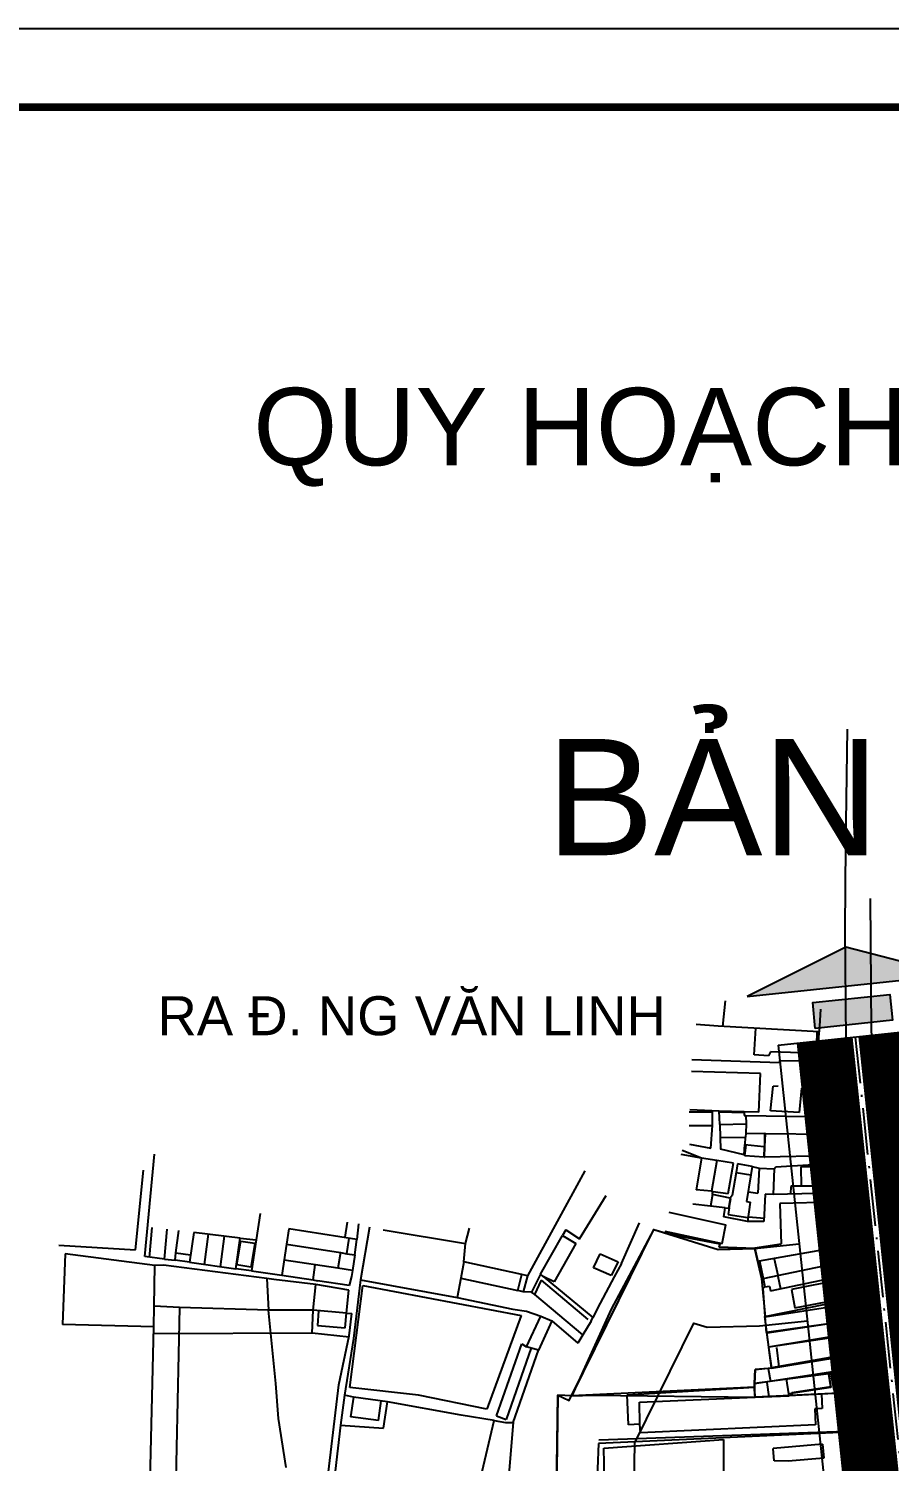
# Model space of a CAD drawing. Header units: millimetres. Extents: x 598301 to 599985, y 1183033 to 1185188.
# Drawn here: x 598640.1 to 598862.4, y 1184818 to 1185187.9 of the extents above; entities that cross this region are included whole.
import ezdxf
from ezdxf.enums import TextEntityAlignment as Align

# ---------------------------------------------------------------- set-up
doc = ezdxf.new("R2010")
doc.units = ezdxf.units.MM
doc.linetypes.add('ACAD_ISO10W100', pattern=[18.5, 12, -3, 0.5, -3])
for name, color, linetype in [('0-duong', 132, 'Continuous'), ('0-he', 5, 'Continuous'), ('CXCL', 102, 'Continuous'), ('h-duong', 7, 'Continuous'), ('NENBINHHUNG', 253, 'Continuous'), ('NENPHONGPHU', 253, 'Continuous'), ('NENPPHU', 8, 'Continuous'), ('RANH', 7, 'Continuous'), ('TEXT', 7, 'Continuous'), ('TIM', 1, 'ACAD_ISO10W100')]:
    doc.layers.add(name, color=color, linetype=linetype)
doc.styles.add('TXT', font='VHELVEN.TTF')
doc.styles.add('VHEL-B', font='VHELVEB.TTF', dxfattribs={"height": 4.5})

# ---------------------------------------------------------------- blocks, each defined once
blk = doc.blocks.new('MUITEN')
at = {"layer": '0-duong'}
h = blk.add_hatch(color=256, dxfattribs=at)
h.paths.add_polyline_path([(-5279.6, 2171.6), (-5364.5, 2161.8), (-5209.2, 2123.3)])
h.paths.add_polyline_path([(-5318.3, 2140), (-5323.2, 2120.6), (-5264.9, 2106.2), (-5260.1, 2125.6)])
blk.add_line((-5354.7, 2118.1), (-5238.2, 2089.3), dxfattribs=at)
at = {"layer": '0-duong', "flags": 128}
blk.add_lwpolyline([(-5364.5, 2161.8), (-5209.2, 2123.3), (-5279.6, 2171.6), (-5364.5, 2161.8)], dxfattribs=at)
blk.add_lwpolyline([(-5323.2, 2120.6), (-5318.3, 2140), (-5260.1, 2125.6), (-5264.9, 2106.2)], close=True, dxfattribs=at)
blk = doc.blocks.new('nen')
at = {"layer": 'NENPHONGPHU', "linetype": 'Continuous'}
for p, q in [((134.71, 441.08), (155.89, 483.99)), ((155.89, 483.99), (160.27, 482.69)), ((160.27, 482.69), (172.96, 480.32)), ((172.96, 480.32), (172.69, 479.45)), ((172.69, 479.45), (181.91, 479.07)), ((181.91, 479.07), (183.74, 471.37)), ((183.74, 471.37), (184.68, 461.43)), ((184.68, 461.43), (204.65, 464.52)), ((204.65, 464.52), (205.28, 460.24)), ((185.02, 457.39), (184.68, 461.43)), ((205.28, 460.24), (185.02, 457.39)), ((205.28, 460.14), (205.27, 460.14)), ((205.27, 460.14), (205.28, 460.14)), ((205.28, 460.24), (205.28, 460.13)), ((205.28, 460.13), (205.28, 460.14)), ((205.28, 460.14), (206.88, 451.52)), ((185.02, 457.39), (185.51, 453.61)), ((205.87, 456.95), (185.51, 453.61)), ((185.51, 453.61), (186.27, 448.2)), ((186.27, 448.2), (206.88, 451.52)), ((207.71, 447.51), (206.88, 451.52)), ((214.67, 446.34), (213.75, 452.65)), ((182.07, 447.82), (181.9, 444.16)), ((204.38, 447.55), (181.9, 444.16)), ((185.48, 448.07), (182.07, 447.82)), ((186.27, 448.2), (185.48, 448.07)), ((185.48, 448.07), (186.02, 444.78)), ((204.38, 447.55), (186.02, 444.78)), ((203.79, 451.03), (203.81, 451.03)), ((203.81, 451.03), (204.38, 447.55)), ((204.38, 447.55), (204.53, 446.94)), ((207.71, 447.51), (210.53, 447.97)), ((210.53, 447.97), (211.4, 442.09)), ((181.9, 444.16), (181.94, 443.25)), ((190.77, 441.56), (190.16, 445.39)), ((201.07, 446.98), (201.65, 443.22)), ((201.66, 446.92), (202.48, 442.45)), ((207.71, 447.51), (204.53, 446.94)), ((208.27, 442.86), (207.71, 447.51)), ((219.29, 406.44), (214.67, 446.34)), ((131.17, 441.23), (130.45, 392.31)), ((134.71, 441.08), (131.17, 441.23)), ((181.94, 443.25), (134.71, 441.08)), ((149.01, 441.29), (181.94, 443.25)), ((149.36, 433.57), (149.01, 441.29)), ((152.19, 439.37), (182.01, 440.67)), ((182, 441.09), (181.94, 443.25)), ((182, 441.09), (182.01, 440.67)), ((182.01, 440.67), (190.86, 441.03)), ((201.65, 443.22), (190.77, 441.56)), ((190.86, 441.03), (190.77, 441.56)), ((199.22, 441.48), (190.86, 441.03)), ((207.25, 441.87), (199.22, 441.48)), ((199.22, 441.48), (199.43, 437.73)), ((202.48, 442.45), (208.27, 442.86)), ((211.4, 442.09), (207.25, 441.87)), ((207.25, 441.87), (207.85, 431.77)), ((152.34, 433.71), (152.19, 439.37)), ((199.43, 437.73), (197.48, 437.68)), ((197.48, 437.68), (197.69, 433.57)), ((152.34, 433.71), (149.36, 433.57)), ((152.44, 431.47), (152.34, 433.71)), ((197.69, 433.57), (152.44, 431.47)), ((207.85, 431.77), (141.64, 428.73)), ((143.01, 427.53), (173.92, 429.79)), ((173.92, 429.79), (173.88, 416.13)), ((207.85, 431.77), (209.69, 414.63)), ((141.64, 428.73), (140.04, 391.73)), ((143.77, 390.9), (143.01, 427.53)), ((199.51, 428.57), (186.73, 427.42)), ((187.01, 424.27), (186.73, 427.42)), ((199.51, 428.57), (199.83, 424.96)), ((190.6, 424.13), (187.01, 424.27)), ((199.83, 424.96), (190.6, 424.13))]:
    blk.add_line(p, q, dxfattribs=at)

msp = doc.modelspace()

# ---------------------------------------------------------------- linework, layer by layer
at = {"layer": '0-duong'}
for p, q in [((598852.55, 1184927.46), (598877.5, 1184691.93)), ((598854.54, 1184927.67), (598879.49, 1184692.14)), ((598838.63, 1184925.99), (598866.84, 1184659.72))]:
    msp.add_line(p, q, dxfattribs=at)
at = {"layer": '0-he'}
for points in [[(598833.66, 1184925.46), (598861.83, 1184659.5), (598860.86, 1184604.9), (598816.25, 1184293.24), (598810.64, 1184289.3), (598675.56, 1184317.13), (598493.59, 1184355.23)], [(598776.06, 1184786.22), (598776.78, 1184835.14), (598779.69, 1184833.71), (598801.5, 1184877.9), (598818.11, 1184872.75), (598827.52, 1184872.98), (598839.09, 1184874.21)], [(598692.68, 1184559.72), (598708.22, 1184572.07), (598727.79, 1184627.02), (598747.83, 1184664.98), (598752.24, 1184672.98), (598763.52, 1184686.55), (598770.64, 1184683.46), (598800.16, 1184685.99), (598810.93, 1184713.78), (598826.78, 1184734.64), (598808.02, 1184748.9), (598793.53, 1184768.28), (598796.04, 1184784.54), (598796.6, 1184822.79), (598811.88, 1184853.74), (598815.32, 1184852.67), (598828.82, 1184853.01), (598841.19, 1184854.32)]]:
    msp.add_lwpolyline(points, dxfattribs=at)
at = {"layer": 'h-duong'}
for points, const_width in [([(598861.5, 1184928.41), (598889.86, 1184660.73), (598888.83, 1184602.66), (598798.48, 1183971.5)], 14), ([(598889.21, 1184628.01), (598889.88, 1184660.49), (598861.5, 1184928.41)], 12), ([(598845.59, 1184926.72), (598873.84, 1184660.02), (598872.85, 1184603.94), (598782.64, 1183973.77)], 14), ([(598873.35, 1184626.97), (598873.76, 1184660.76), (598845.59, 1184926.72)], 12)]:
    msp.add_lwpolyline(points, dxfattribs=dict(at, const_width=const_width))
at = {"layer": 'NENBINHHUNG', "linetype": 'Continuous', "lineweight": -3}
for p, q in [((598819.39, 1184930.32), (598820, 1184936.94)), ((598844.55, 1184934.78), (598844.23, 1184928.88)), ((598818.12, 1184930.42), (598812.46, 1184930.8)), ((598844.23, 1184928.88), (598818.12, 1184930.42)), ((598827.44, 1184923.01), (598827.89, 1184929.84)), ((598843.62, 1184928.94), (598843.47, 1184922.34)), ((598843.91, 1184921.31), (598844.23, 1184928.88)), ((598831.68, 1184923.79), (598831.18, 1184922.75)), ((598839.42, 1184923.46), (598831.68, 1184923.79)), ((598839.41, 1184922.55), (598839.42, 1184923.46)), ((598834.01, 1184920.92), (598811.31, 1184921.68)), ((598831.18, 1184922.75), (598827.44, 1184923.01)), ((598834.01, 1184921.48), (598834.01, 1184920.92)), ((598834.01, 1184921.48), (598843.91, 1184921.31)), ((598843.47, 1184922.34), (598839.41, 1184922.55)), ((598842.8, 1184921.02), (598842.34, 1184914.4)), ((598843.91, 1184921.31), (598849.38, 1184921.22)), ((598849.3, 1184907.49), (598849.38, 1184921.22)), ((598829.09, 1184918.18), (598811.22, 1184918.65)), ((598828.69, 1184908.14), (598829.09, 1184918.18)), ((598843.45, 1184918.94), (598843.31, 1184916.24)), ((598843.31, 1184916.24), (598847.48, 1184916.04)), ((598847.64, 1184918.68), (598843.45, 1184918.94)), ((598847.48, 1184916.04), (598847.64, 1184918.68)), ((598831.69, 1184908.52), (598832.36, 1184914.87)), ((598832.36, 1184914.87), (598833.6, 1184914.94)), ((598839.7, 1184914.37), (598839.05, 1184908.12)), ((598842.34, 1184914.4), (598839.7, 1184914.37)), ((598818.42, 1184908.4), (598810.79, 1184908.78)), ((598839.05, 1184908.12), (598831.69, 1184908.52)), ((598816.72, 1184908.21), (598810.65, 1184908.21)), ((598816.71, 1184904.78), (598816.72, 1184908.48)), ((598824.83, 1184908.01), (598818.39, 1184908.14)), ((598824.84, 1184908.3), (598818.42, 1184908.4)), ((598818.59, 1184905.02), (598818.42, 1184908.4)), ((598818.59, 1184905.02), (598825.39, 1184905.14)), ((598818.59, 1184905.02), (598818.62, 1184901.6)), ((598824.84, 1184908.3), (598824.83, 1184908.01)), ((598824.83, 1184908.01), (598824.85, 1184907.32)), ((598828.69, 1184908.14), (598824.84, 1184908.3)), ((598824.85, 1184907.32), (598825.32, 1184907.31)), ((598825.39, 1184905.14), (598825.26, 1184902.78)), ((598825.32, 1184907.31), (598846.19, 1184906.97)), ((598825.32, 1184907.31), (598825.39, 1184905.14)), ((598846.19, 1184906.97), (598846.21, 1184907.6)), ((598846.26, 1184902.34), (598846.19, 1184906.97)), ((598846.21, 1184907.6), (598849.3, 1184907.49)), ((598810.64, 1184904.74), (598816.71, 1184904.78)), ((598816.27, 1184898.92), (598816.71, 1184904.77)), ((598818.62, 1184901.6), (598825.21, 1184901.7)), ((598818.62, 1184901.6), (598818.72, 1184898.62)), ((598825.12, 1184901.7), (598824.99, 1184899.86)), ((598825.26, 1184902.78), (598825.21, 1184901.7)), ((598825.26, 1184902.78), (598830.15, 1184902.66)), ((598830.15, 1184902.66), (598830.07, 1184899.3)), ((598830.34, 1184902.62), (598830.15, 1184902.66)), ((598830.23, 1184899.29), (598830.34, 1184902.62)), ((598846.11, 1184902.38), (598830.34, 1184902.62)), ((598846.41, 1184896.94), (598846.26, 1184902.34)), ((598813.82, 1184896.28), (598808.88, 1184898.32)), ((598810.76, 1184899.89), (598816.27, 1184898.92)), ((598824.82, 1184897.2), (598818.72, 1184898.62)), ((598824.82, 1184897.19), (598824.99, 1184899.86)), ((598824.99, 1184899.86), (598829.93, 1184899.28)), ((598825.06, 1184896.92), (598825.36, 1184899.79)), ((598830.02, 1184896.53), (598830.07, 1184899.3)), ((598830.14, 1184896.57), (598830.23, 1184899.29)), ((598670.06, 1184870.92), (598672.58, 1184897.31)), ((598813.82, 1184896.28), (598808.57, 1184897.27)), ((598813.82, 1184896.28), (598812.43, 1184888.1)), ((598817.76, 1184895.67), (598813.82, 1184896.28)), ((598817.76, 1184895.67), (598816.39, 1184887.79)), ((598822.1, 1184894.98), (598817.76, 1184895.67)), ((598820.76, 1184887.18), (598822.1, 1184894.98)), ((598823.16, 1184894.81), (598822.79, 1184892.63)), ((598826.93, 1184894.15), (598823.16, 1184894.81)), ((598825.06, 1184896.92), (598824.82, 1184897.2)), ((598830.02, 1184896.53), (598825.06, 1184896.92)), ((598826.93, 1184894.15), (598826.62, 1184892.03)), ((598826.93, 1184894.15), (598828.74, 1184893.76)), ((598828.74, 1184893.76), (598828.36, 1184887.3)), ((598828.74, 1184893.76), (598832.63, 1184893.53)), ((598830.03, 1184896.53), (598830.14, 1184896.57)), ((598846.41, 1184896.94), (598830.14, 1184896.57)), ((598832.63, 1184893.53), (598833, 1184894.09)), ((598833, 1184894.09), (598846.97, 1184894.94)), ((598847.02, 1184894.04), (598839.51, 1184894.11)), ((598839.51, 1184894.11), (598839.59, 1184889.12)), ((598846.97, 1184894.94), (598847.02, 1184894.04)), ((598846.97, 1184894.94), (598847.19, 1184887.3)), ((598667.66, 1184872.6), (598669.7, 1184893.24)), ((598783.71, 1184893.06), (598768.92, 1184865.92)), ((598822.79, 1184892.63), (598821.78, 1184886.63)), ((598822.79, 1184892.63), (598826.62, 1184892.03)), ((598826.62, 1184892.03), (598825.46, 1184885.13)), ((598832.63, 1184893.53), (598832.31, 1184886.94)), ((598782.34, 1184875.52), (598789.19, 1184886.64)), ((598816.39, 1184887.79), (598812.43, 1184888.1)), ((598816.71, 1184886.96), (598816.17, 1184883.88)), ((598816.38, 1184887.77), (598816.78, 1184887.74)), ((598821.24, 1184885.98), (598816.71, 1184886.96)), ((598816.72, 1184886.96), (598816.78, 1184887.74)), ((598816.78, 1184887.74), (598820.76, 1184887.18)), ((598821.78, 1184886.63), (598821.24, 1184885.98)), ((598825.94, 1184887.58), (598828.36, 1184887.3)), ((598830.25, 1184887.03), (598829.9, 1184879.92)), ((598832.31, 1184886.94), (598830.25, 1184887.03)), ((598847.19, 1184887.3), (598832.31, 1184886.94)), ((598836.88, 1184889), (598836.8, 1184887.08)), ((598839.59, 1184889.12), (598836.88, 1184889.04)), ((598847.01, 1184889.12), (598839.59, 1184889.12)), ((598847.19, 1184887.3), (598848.19, 1184879.23)), ((598816.17, 1184883.88), (598811.62, 1184884.44)), ((598819.97, 1184883.45), (598816.17, 1184883.88)), ((598819.58, 1184881.14), (598819.97, 1184883.45)), ((598819.97, 1184883.45), (598820.78, 1184883.43)), ((598821.01, 1184883.46), (598820.73, 1184881.77)), ((598821.24, 1184885.98), (598820.78, 1184883.43)), ((598821.01, 1184883.45), (598821.4, 1184885.9)), ((598825.46, 1184885.13), (598826.42, 1184884.92)), ((598826.42, 1184884.92), (598825.68, 1184879.98)), ((598847.92, 1184884.96), (598834.09, 1184884.61)), ((598834.09, 1184884.61), (598834.43, 1184874.12)), ((598847.91, 1184884.96), (598848.35, 1184873.24)), ((598699.85, 1184882.06), (598698.8, 1184875.19)), ((598722.34, 1184879.77), (598721.76, 1184875.9)), ((598725.28, 1184879.34), (598724.82, 1184875.32)), ((598793.22, 1184869.14), (598797.79, 1184879.62)), ((598805.44, 1184882.34), (598820.16, 1184879.12)), ((598819.16, 1184874.26), (598820.16, 1184879.12)), ((598825.68, 1184879.98), (598819.58, 1184881.14)), ((598820.73, 1184881.77), (598825.8, 1184881.01)), ((598829.9, 1184879.92), (598825.68, 1184879.98)), ((598826, 1184881.15), (598830.08, 1184880.78)), ((598848.19, 1184879.23), (598851.21, 1184879.1)), ((598851.21, 1184879.1), (598851.4, 1184873.69)), ((598671.26, 1184870.68), (598672, 1184878.44)), ((598675.14, 1184870.22), (598675.88, 1184877.96)), ((598678.12, 1184871.9), (598678.88, 1184877.59)), ((598682.76, 1184877.11), (598681.63, 1184869.46)), ((598694.66, 1184875.68), (598682.76, 1184877.11)), ((598685.49, 1184868.87), (598686.55, 1184876.65)), ((598689.58, 1184868.22), (598690.67, 1184876.16)), ((598693.57, 1184867.72), (598694.66, 1184875.68)), ((598694.66, 1184875.68), (598698.8, 1184875.19)), ((598707.27, 1184878.02), (598706.67, 1184874.12)), ((598724.82, 1184875.32), (598707.27, 1184878.02)), ((598722.25, 1184871.64), (598722.86, 1184875.62)), ((598724.3, 1184871.32), (598724.82, 1184875.32)), ((598728.11, 1184878.46), (598725.8, 1184864.92)), ((598731.61, 1184877.83), (598752.92, 1184874.26)), ((598752.92, 1184874.26), (598753.93, 1184878.2)), ((598772.3, 1184866.34), (598777.98, 1184876.3)), ((598778.82, 1184877.8), (598777.98, 1184876.3)), ((598777.98, 1184876.3), (598781.42, 1184874.27)), ((598778.82, 1184877.8), (598782.34, 1184875.52)), ((598801.5, 1184877.95), (598797.16, 1184869.71)), ((598804.35, 1184877.43), (598819.16, 1184874.26)), ((598818.61, 1184874.28), (598805.68, 1184876.81)), ((598647.89, 1184873.88), (598667.66, 1184872.6)), ((598649.48, 1184871.6), (598648.84, 1184853.34)), ((598672.66, 1184868.62), (598649.48, 1184871.6)), ((598677.93, 1184870.01), (598678.12, 1184871.9)), ((598678.12, 1184871.9), (598681.91, 1184871.34)), ((598693.87, 1184868.75), (598694.88, 1184874.92)), ((598694.88, 1184874.92), (598698.5, 1184874.36)), ((598698.5, 1184874.36), (598697.46, 1184868.18)), ((598698.8, 1184875.19), (598697.59, 1184867.18)), ((598706.67, 1184874.12), (598705.45, 1184866.12)), ((598706.67, 1184874.12), (598720.6, 1184871.91)), ((598720.6, 1184871.91), (598719.94, 1184867.92)), ((598720.6, 1184871.91), (598722.25, 1184871.64)), ((598722.25, 1184871.64), (598724.3, 1184871.32)), ((598752.46, 1184869.52), (598752.92, 1184874.26)), ((598781.42, 1184874.27), (598775.78, 1184864.36)), ((598785.93, 1184868), (598787.68, 1184871.65)), ((598787.68, 1184871.65), (598792.31, 1184869.57)), ((598818.61, 1184874.28), (598818.41, 1184873.41)), ((598818.41, 1184873.41), (598827.62, 1184873.1)), ((598834.43, 1184874.12), (598827.62, 1184873.1)), ((598827.62, 1184873.1), (598828.42, 1184869.66)), ((598828.84, 1184869.84), (598848.35, 1184873.25)), ((598848.35, 1184873.25), (598851.4, 1184873.69)), ((598849.1, 1184869.27), (598848.35, 1184873.24)), ((598675.14, 1184870.22), (598670.06, 1184870.92)), ((598672.46, 1184858.11), (598672.66, 1184868.62)), ((598674.88, 1184868.71), (598672.66, 1184868.62)), ((598701.6, 1184865.28), (598674.88, 1184868.71)), ((598675.14, 1184870.22), (598677.93, 1184870.01)), ((598681.63, 1184869.46), (598677.93, 1184870.01)), ((598681.63, 1184869.46), (598693.57, 1184867.72)), ((598697.46, 1184868.18), (598693.87, 1184868.75)), ((598719.94, 1184867.92), (598706.04, 1184869.96)), ((598713.53, 1184864.88), (598714.1, 1184868.78)), ((598723.72, 1184867.3), (598719.94, 1184867.92)), ((598724.3, 1184871.32), (598723.72, 1184867.3)), ((598752.46, 1184869.52), (598751.68, 1184865.31)), ((598767.42, 1184866.25), (598752.46, 1184869.52)), ((598790.55, 1184865.98), (598785.93, 1184868)), ((598797.16, 1184869.71), (598790.55, 1184857.33)), ((598792.31, 1184869.57), (598790.55, 1184865.98)), ((598793.22, 1184869.14), (598791.31, 1184865.63)), ((598828.42, 1184869.66), (598828.84, 1184869.84)), ((598828.84, 1184869.84), (598829.77, 1184865.27)), ((598829.77, 1184865.27), (598849.1, 1184869.27)), ((598832.6, 1184870.35), (598833.59, 1184866.09)), ((598848.37, 1184869.12), (598849.02, 1184865.72)), ((598849.1, 1184869.27), (598849.51, 1184869.32)), ((598849.51, 1184869.32), (598850.2, 1184865.93)), ((598697.59, 1184867.18), (598693.57, 1184867.72)), ((598697.59, 1184867.18), (598705.45, 1184866.12)), ((598703.38, 1184865), (598701.6, 1184865.28)), ((598701.6, 1184865.28), (598702.02, 1184857.03)), ((598714.24, 1184863.7), (598703.38, 1184865)), ((598705.45, 1184866.12), (598713.53, 1184864.88)), ((598713.53, 1184864.88), (598714.66, 1184864.65)), ((598722.82, 1184863.45), (598714.66, 1184864.65)), ((598723.48, 1184865.78), (598722.82, 1184863.45)), ((598723.72, 1184867.3), (598723.48, 1184865.78)), ((598725.8, 1184864.92), (598723.96, 1184849.77)), ((598725.8, 1184864.92), (598750.7, 1184860.31)), ((598751.68, 1184865.31), (598750.7, 1184860.31)), ((598751.68, 1184865.31), (598766.38, 1184862.15)), ((598766.38, 1184862.15), (598767.42, 1184866.25)), ((598768.92, 1184865.92), (598767.42, 1184866.25)), ((598768.92, 1184865.92), (598767.81, 1184861.83)), ((598772.3, 1184866.34), (598769.93, 1184861.74)), ((598770.76, 1184861.13), (598772.54, 1184864.78)), ((598772.95, 1184865.74), (598772.3, 1184866.34)), ((598784.56, 1184854.64), (598772.54, 1184864.78)), ((598775.78, 1184864.36), (598772.95, 1184865.74)), ((598772.95, 1184865.74), (598785.81, 1184855.14)), ((598791.31, 1184865.63), (598787.68, 1184858.84)), ((598829.77, 1184865.27), (598830.2, 1184863.08)), ((598831.68, 1184862.02), (598850.2, 1184865.93)), ((598833.55, 1184865.88), (598834.25, 1184862.56)), ((598849.2, 1184864.77), (598837.08, 1184862.39)), ((598849.2, 1184864.77), (598850.11, 1184860.01)), ((598850.2, 1184865.93), (598851.35, 1184859.72)), ((598713.52, 1184857.06), (598714.24, 1184863.7)), ((598722.74, 1184862.22), (598714.24, 1184863.7)), ((598722.12, 1184856.33), (598722.74, 1184862.22)), ((598723.05, 1184837.07), (598726.38, 1184863.39)), ((598726.38, 1184863.39), (598767.24, 1184855.66)), ((598767.81, 1184861.83), (598766.38, 1184862.15)), ((598769.93, 1184861.74), (598767.81, 1184861.83)), ((598770.76, 1184861.13), (598769.93, 1184861.74)), ((598783.23, 1184850.66), (598770.76, 1184861.13)), ((598830.2, 1184863.08), (598829.71, 1184862.73)), ((598829.71, 1184862.73), (598830.23, 1184855.39)), ((598830.2, 1184863.08), (598831.44, 1184863.27)), ((598831.44, 1184863.27), (598831.68, 1184862.02)), ((598837.08, 1184862.39), (598837.91, 1184857.68)), ((598672.42, 1184852.76), (598672.46, 1184858.11)), ((598679.03, 1184857.78), (598672.46, 1184858.11)), ((598679.03, 1184857.78), (598677.69, 1184796.58)), ((598702.02, 1184857.03), (598679.03, 1184857.78)), ((598713.52, 1184857.06), (598702.02, 1184857.03)), ((598703.92, 1184838.17), (598702.02, 1184857.03)), ((598713.29, 1184851.1), (598713.52, 1184857.06)), ((598722.12, 1184856.33), (598713.52, 1184857.06)), ((598714.96, 1184856.86), (598714.63, 1184853.08)), ((598750.7, 1184860.31), (598765.12, 1184857.28)), ((598765.12, 1184857.28), (598768.65, 1184856.83)), ((598768.65, 1184856.83), (598772.34, 1184855.54)), ((598790.55, 1184857.32), (598780.32, 1184834.99)), ((598787.68, 1184858.84), (598785.81, 1184855.14)), ((598830.23, 1184855.39), (598851.35, 1184859.72)), ((598837.91, 1184857.68), (598850.11, 1184860.01)), ((598850.17, 1184859.48), (598851.44, 1184850.62)), ((598672.42, 1184852.76), (598648.84, 1184853.34)), ((598714.63, 1184853.08), (598721.82, 1184852.52)), ((598721.82, 1184852.52), (598722.12, 1184856.34)), ((598722.12, 1184856.33), (598723.56, 1184856.22)), ((598722.82, 1184850.42), (598723.56, 1184856.22)), ((598767.24, 1184855.66), (598758.38, 1184831.5)), ((598768.62, 1184847.61), (598772.34, 1184855.54)), ((598775.23, 1184854.28), (598771.76, 1184846.72)), ((598772.34, 1184855.54), (598775.23, 1184854.28)), ((598775.23, 1184854.28), (598781.88, 1184848.51)), ((598785.35, 1184854.23), (598783.23, 1184850.66)), ((598785.35, 1184854.23), (598785.81, 1184855.14)), ((598831.26, 1184847.47), (598830.23, 1184855.39)), ((598850.9, 1184854.18), (598830.79, 1184851.11)), ((598671.07, 1184796.82), (598672.42, 1184852.76)), ((598713.29, 1184851.1), (598672.38, 1184850.99)), ((598722.82, 1184850.1), (598713.29, 1184851.1)), ((598720.2, 1184837.81), (598722.82, 1184850.42)), ((598723.96, 1184849.77), (598721.67, 1184835.15)), ((598783.23, 1184850.66), (598781.88, 1184848.51)), ((598852.62, 1184850.73), (598831.26, 1184847.47)), ((598850.89, 1184845.55), (598850.08, 1184850.31)), ((598852.62, 1184850.73), (598853.48, 1184845.93)), ((598760.91, 1184829.76), (598767.42, 1184848.41)), ((598769.84, 1184847.34), (598763.36, 1184828.82)), ((598765.19, 1184828.08), (598771.76, 1184846.72)), ((598767.42, 1184848.41), (598768.62, 1184847.61)), ((598771.76, 1184846.72), (598768.62, 1184847.61)), ((598831.9, 1184842.19), (598831.26, 1184847.46)), ((598853.48, 1184845.93), (598831.9, 1184842.19)), ((598833.94, 1184842.43), (598833.29, 1184847.43)), ((598827.68, 1184841.76), (598831.9, 1184842.19)), ((598849.28, 1184845.22), (598849.85, 1184840.98)), ((598853.29, 1184841.46), (598852.54, 1184845.52)), ((598827.5, 1184838.12), (598827.68, 1184841.76)), ((598853.29, 1184841.46), (598827.5, 1184838.12)), ((598830.73, 1184838.36), (598831.26, 1184834.71)), ((598847.23, 1184837.24), (598846.72, 1184840.53)), ((598848.14, 1184836.4), (598847.22, 1184840.87)), ((598853.29, 1184841.46), (598854.09, 1184835.85)), ((598704.57, 1184829.13), (598703.92, 1184838.17)), ((598716.23, 1184804.32), (598720.2, 1184837.81)), ((598721.67, 1184835.15), (598720.57, 1184827.38)), ((598723.94, 1184834.63), (598721.67, 1184835.15)), ((598740.79, 1184835.12), (598723.05, 1184837.07)), ((598723.94, 1184834.63), (598723.17, 1184829.52)), ((598732.71, 1184833.44), (598723.94, 1184834.63)), ((598758.38, 1184831.5), (598740.79, 1184835.12)), ((598780.32, 1184834.99), (598785.96, 1184835.12)), ((598785.96, 1184835.12), (598827.67, 1184834.6)), ((598827.67, 1184834.6), (598827.5, 1184838.12)), ((598852.95, 1184835.8), (598827.67, 1184834.6)), ((598837.18, 1184835.69), (598837.15, 1184835.04)), ((598847.23, 1184837.24), (598837.18, 1184835.69)), ((598853.94, 1184836.91), (598848.14, 1184836.4)), ((598852.95, 1184835.8), (598854.09, 1184835.85)), ((598852.95, 1184835.8), (598853.63, 1184825.86)), ((598730.4, 1184828.54), (598731.09, 1184833.66)), ((598731.69, 1184826.59), (598732.71, 1184833.44)), ((598751.76, 1184829.99), (598732.71, 1184833.44)), ((598706.56, 1184816.44), (598704.57, 1184829.13)), ((598720.57, 1184827.38), (598717.94, 1184804.08)), ((598720.57, 1184827.38), (598731.69, 1184826.59)), ((598730.4, 1184828.54), (598723.17, 1184829.52)), ((598760.26, 1184828.62), (598751.76, 1184829.99)), ((598753.2, 1184798.28), (598760.26, 1184828.62)), ((598760.26, 1184828.62), (598763.23, 1184828.09)), ((598760.91, 1184829.75), (598763.36, 1184828.82)), ((598765.19, 1184828.08), (598762.49, 1184795.49)), ((598763.23, 1184828.09), (598765.19, 1184828.08)), ((598853.63, 1184825.86), (598787.35, 1184823.54))]:
    msp.add_line(p, q, dxfattribs=at)
at = {"layer": 'NENBINHHUNG', "linetype": 'Continuous', "lineweight": -3, "flags": 128}
for points in [[(598851.44, 1185007.06), (598851.01, 1184977), (598850.9, 1184955.52), (598851.08, 1184926.8), (598851.66, 1184914.38), (598853.83, 1184899.4)], [(598857.41, 1184963.35), (598857.66, 1184929.37)], [(598857.66, 1184929.37), (598858.25, 1184918.63)], [(598858.25, 1184918.63), (598861.38, 1184888.23)], [(598853.82, 1184899.5), (598861.95, 1184819.94)], [(598861.38, 1184888.23), (598868.22, 1184823.99)]]:
    msp.add_lwpolyline(points, dxfattribs=at)
at = {"layer": 'RANH'}
msp.add_lwpolyline([(598300.78, 1185187.91), (599984.91, 1185187.91), (599984.91, 1183033.45), (598300.78, 1183033.45)], close=True, dxfattribs=at)
at = {"layer": 'RANH', "const_width": 2.02}
msp.add_lwpolyline([(598321.03, 1185167.66), (599964.67, 1185167.66), (599964.67, 1183053.69), (598321.03, 1183053.69)], close=True, dxfattribs=at)
at = {"layer": 'TIM'}
for points in [[(598853.54, 1184927.57), (598881.85, 1184660.38), (598880.84, 1184603.3), (598748.87, 1183681.41)], [(598861.5, 1184928.41), (598889.86, 1184660.73), (598888.83, 1184602.66), (598797.75, 1183966.45)], [(598845.59, 1184926.72), (598873.84, 1184660.02), (598872.85, 1184603.94), (598781.92, 1183968.72)]]:
    msp.add_lwpolyline(points, dxfattribs=at)

# ---------------------------------------------------------------- block references
at = {"layer": 'CXCL', "xscale": 0.3333333333334993, "yscale": 0.3333333333334993, "zscale": 0.3333333333334993, "rotation": 19.96164958750537}
msp.add_blockref('MUITEN', (600752.35, 1184871.18), dxfattribs=at)
at = {"layer": 'NENPHONGPHU'}
msp.add_blockref('nen', (598645.61, 1184393.91), dxfattribs=at)

# ---------------------------------------------------------------- texts
at = {"layer": 'NENPPHU', "style": 'TXT'}
msp.add_text('t', height=0.4, dxfattribs=at).set_placement((598839.79, 1184819.95), align=Align.MIDDLE)
at = {"layer": 'TEXT', "style": 'VHEL-B'}
for s, height, p in [('QUY HOAÏCH CHI TIEÁT KHU NHAØ ÔÛ CB-CNV BEÄNH VIEÄN CHÔÏ RAÃY ', 20, (599136.47, 1185075.17)), ('BAÛN ÑOÀ QUY HOAÏCH SÖÛ DUÏNG ÑAÁT', 30, (599139.65, 1184974.51))]:
    msp.add_text(s, height=height, dxfattribs=at).set_placement(p, align=Align.CENTER)
msp.add_text('RA Ñ. NG VAÊN LINH', height=10.0705, dxfattribs=at).set_placement((598673.34, 1184928.04))

doc.saveas('drawing.dxf')
